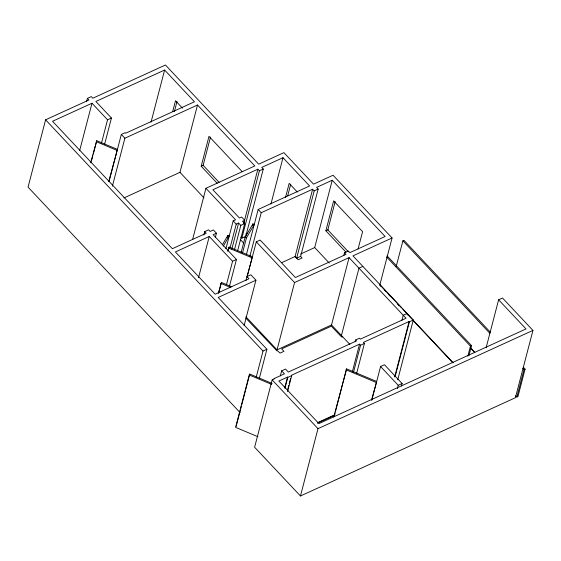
<?xml version="1.0" encoding="UTF-8"?>
<svg xmlns="http://www.w3.org/2000/svg" width="561" height="561" viewBox="0 0 561 561"><rect width="100%" height="100%" fill="white"/><g stroke="black" fill="none" stroke-linecap="round" stroke-linejoin="round"><path stroke-width="0.84" d="M379.79 285.093L392.069 237.969L333.066 175.228L313.55 184.155L283.915 152.641L258.698 164.17L165.453 65.013L92.824 98.217L91.303 96.597L87.411 98.371L88.94 99.998L45.588 119.816L28.05 187.136L240.101 412.623M86.534 101.737L87.411 98.371M79.718 150.362L91.99 103.238L107.551 119.788L101.415 143.35M90.693 162.76L96.737 140.72L117.424 149.387L108.743 181.568M91.457 160.986L92.775 155.923M93.217 154.233L96.737 140.72M104.648 144.1L111.443 118.013L95.875 101.464L164.618 70.034L194.457 101.765L125.713 133.195L125.208 132.655L121.323 134.43L109.044 181.554M112.382 186.182L124.879 138.216L197.514 105.012L254.813 165.944L205.929 188.293L192.563 239.624M151.028 122.207L164.618 70.034M172.69 111.52L175.509 100.714L182.542 108.203M174.415 111.464L177.017 101.492M123.876 197.977L179.976 172.332L197.514 105.012M217.177 183.237L201.189 166.231L208.98 136.316L242.149 171.582M210.494 137.087L203.131 165.348L219.12 182.346M203.804 234.975L204.681 231.609L208.566 229.828L210.087 231.455L213.383 229.947L216.434 233.194L215.34 237.401M198.517 277.709L209.253 236.476L232.563 261.258L226.427 284.82M227.275 237.822L227.934 235.29L229.281 235.858L223.32 246.104M225.943 248.663L233.18 220.894L235.564 219.807L205.929 188.293M227.703 251.356L229.126 247.05L252.394 256.805L245.858 280.766M228.243 250.43L229.126 247.05M230.094 247.703L236.23 224.141L238.614 223.047L240.809 225.375L234.449 249.778M218.25 293.522L221.427 282.456L231.84 286.825M218.79 292.59L221.427 282.456M231.819 249.133L238.614 223.047M243.839 223.047L257.864 169.191L259.392 170.81L241.854 238.13L240.837 237.051M243.811 223.643L244.687 220.277L241.637 217.03L239.456 218.026L212.871 189.758L257.864 169.191M237.457 251.37L244.694 223.601L242.506 221.272L244.687 220.277M229.435 286.412L236.447 259.484L213.138 234.694L216.434 233.194M241.132 252.513L245.094 237.31L252.92 223.867L254.266 224.435L246.44 237.878L242.485 253.081M246.545 254.07L258.165 209.477L309.581 185.971L282.996 157.704L261.749 167.416L263.277 169.036L245.739 236.356L241.854 238.13M252.478 225.557L252.92 223.867M249.82 256.475L261.216 212.717L312.631 189.211L314.188 190.873L296.657 258.193L295.093 256.531L312.631 189.211M247.085 277.19L256.293 241.847L260.178 240.066L295.402 277.52L346.004 254.385L344.482 252.766L348.367 250.984L349.896 252.611L385.127 236.497L332.231 180.249L316.6 187.395L318.164 189.057L300.626 256.377L296.657 258.193M270.942 203.987L282.996 157.704M244.091 325.639L255.928 280.198L250.837 274.785L246.952 276.559L248.993 278.733L215.144 294.209L175.404 251.952L209.253 236.476M285.5 197.507L289.174 183.377L297.386 192.114M287.702 195.768L290.731 184.134M272.148 383.451L249.771 374.068L249.231 375L235.592 427.356L257.969 436.738M236.132 426.43L241.412 406.164M241.847 404.474L245.367 390.961M245.809 389.271L249.771 374.068M256.23 377.125L263.025 351.039L266.91 349.265L218.194 297.456L255.928 280.198M259.238 378.717L266.91 349.265M245.935 316.797L277.029 349.861L294.567 282.541L349.061 257.632L406.059 318.248L360.372 339.132L359.503 338.206L355.618 339.98L355.176 341.663M355.618 339.98L356.487 340.906L288.347 372.055L285.528 369.061L281.643 370.835L284.462 373.836L273.88 378.675L274.182 378.991L272.155 379.916L254.617 447.236L300.465 495.987L515.412 397.714L532.95 330.394L502.502 298.017L498.617 299.798L486.121 347.757M280.325 375.884L281.643 370.835M300.591 254.021L314.7 247.569L332.231 180.249M284.883 387.181L287.512 377.083L287.814 377.399L284.967 388.338M345.941 252.141L325.864 230.788L333.655 200.866L362.595 231.644L358.051 249.091M335.162 201.637L327.806 229.898L348.472 251.882M287.456 390.449L288.768 385.4M289.21 383.717L290.528 378.668M287.541 391.613L291.699 375.625L291.404 375.302L359.538 344.152L360.548 345.225L353.535 372.153M343.823 255.29L344.482 252.766M277.029 349.861L331.523 324.952L349.061 257.632M341.432 335.485L358.97 268.165L362.855 266.391M300.465 495.987L317.996 428.667L532.95 330.394M333.725 417.089L346.586 368.872L376.676 381.48L371.515 400.14M334.265 416.164L335.148 412.784M335.583 411.094L342.406 384.916M342.848 383.226L346.586 368.872M352.308 371.922L359.538 344.152M356.544 373.745L364.433 343.451L363.423 342.378L409.109 321.488L409.411 321.811L395.168 376.508M396.178 266.601L402.889 240.837L403.976 240.339L490.314 332.154M371.838 400.056L380.575 366.522L384.46 364.741L402.118 383.528L401.466 386.052M401.921 320.296L403.24 315.247L407.125 313.466M394.642 377.027L409.109 321.488M397.735 379.776L413.296 320.036L352.946 255.851L392.069 237.969M397.356 388.668L398.233 385.302L402.118 383.528M467.853 356.109L470.448 346.137L471.542 345.639L387.09 255.837M468.94 355.611L471.542 345.639M515.657 395.778L516.856 397.055L524.002 369.629L525.089 369.131L523.294 367.224M525.089 369.131L517.943 396.557L516.856 397.055M222.394 244.806L227.934 235.29M91.99 103.238L52.524 121.281L172.353 248.705L206.203 233.229L204.681 231.609M107.551 119.788L111.443 118.013M201.189 166.231L203.524 165.165M259.392 170.81L263.277 169.036M314.188 190.873L318.164 189.057M240.809 225.375L244.694 223.601M245.788 234.014L247.359 233.292M232.563 261.258L236.447 259.484M325.864 230.788L328.192 229.722M281.65 262.681L295.135 256.517L298.186 259.757L302.077 257.983L300.549 256.363M342.715 336.845L341.81 336.986A1.045 0.75 14.6 0 1 341.53 336.895L331.32 326.179L281.664 348.879L283.964 351.333L280.079 353.107L277.52 350.765A0.954 0.68 14.6 0 1 276.91 350.8L245.746 318.038M287.512 377.083L278.88 381.031L318.914 423.604L526.015 328.928L498.617 299.798M287.814 377.399L291.699 375.625M409.411 321.811L413.296 320.036M360.548 345.225L364.433 343.451M317.442 422.699L334.875 414.733M317.435 423.162L334.531 415.343M96.197 141.645L116.884 150.32M245.094 237.31L246.44 237.878M228.579 247.983L251.854 257.737M220.887 283.389L230.501 287.414M346.046 369.797L376.136 382.406M249.231 375L271.608 384.376M402.889 240.837L489.823 333.29M522.803 368.353L524.002 369.629M386.599 256.973L470.448 346.137M470.693 347.96L474.887 352.427M470.349 347.96L474.543 352.413M380.056 285.037L401.62 307.968M402.819 309.237L453.127 362.736M380.092 285.43L381.284 286.699M384.271 289.869L385.463 291.138M388.45 294.315L390.239 296.222M397.405 303.838L399.194 305.745M406.36 313.361L408.149 315.268M412.328 319.707L452.923 362.876M314.7 247.569L329.251 263.046M258.165 209.477L261.216 212.717M380.575 366.522L398.233 385.302M256.293 241.847L294.567 282.541M331.523 324.952L349.875 344.468M233.18 220.894L236.23 224.141M179.976 172.332L204.008 197.879M240.262 239.456L243.776 243.194M121.323 134.43L124.879 138.216M45.588 119.816L263.025 351.039M272.155 379.916L317.996 428.667"/></g></svg>
